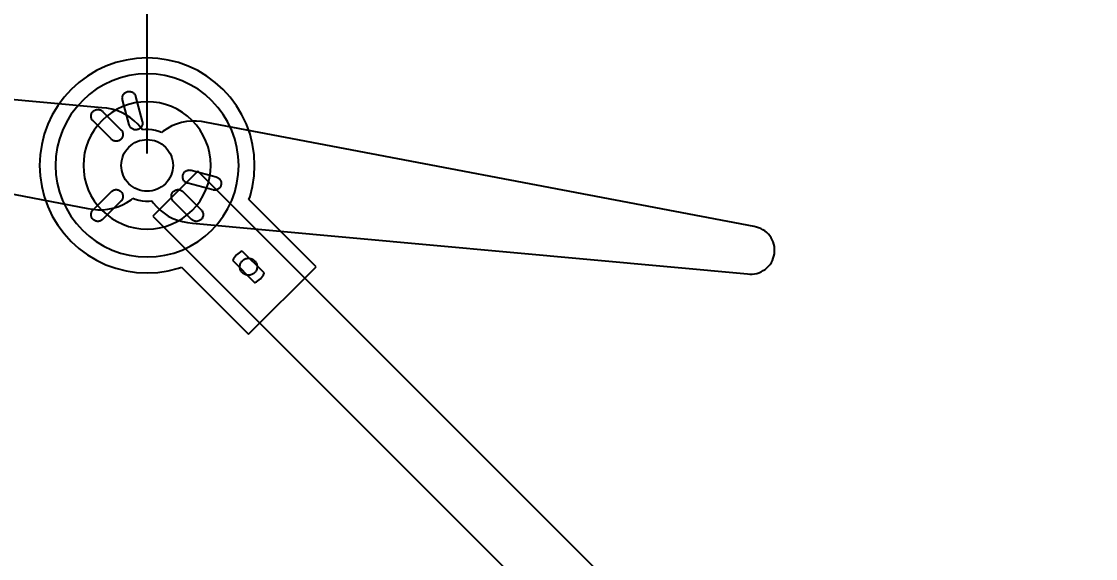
# Model space of a CAD drawing. Header units: millimetres. Extents: x -401 to 2363, y -354 to 1142.
# Drawn here: x -215.4 to 54.4, y 685.1 to 820 of the extents above; entities that cross this region are included whole.
import ezdxf

# ---------------------------------------------------------------- set-up
doc = ezdxf.new("R2010")
doc.units = ezdxf.units.MM
for name, color, linetype in [('DIMS', 2, 'Continuous'), ('LEGS', 8, 'Continuous'), ('MOTOR_MOUNTS', 8, 'Continuous'), ('MOTORS', 9, 'Continuous'), ('PINS', 30, 'Continuous'), ('PROPS', 4, 'Continuous'), ('TUBES', 7, 'Continuous')]:
    doc.layers.add(name, color=color, linetype=linetype)
doc.styles.add('OpenSansCondensed-Light', font='OpenSansCondensed-Light.ttf')
doc.dimstyles.new('EZDXF', dxfattribs={"dimtxt": 0.25, "dimasz": 0.175, "dimexe": 0.375, "dimexo": 0.125, "dimgap": 0.1, "dimtad": 1, "dimlfac": 100, "dimzin": 12, "dimdsep": 46, "dimtxsty": 'OpenSansCondensed-Light', "dimblk": 'ARCHTICK', "dimcen": 2.5, "dimazin": 3, "dimtfac": 0.5, "dimtmove": 2, "dimatfit": 3})

# ---------------------------------------------------------------- blocks, each defined once
blk = doc.blocks.new('_ARCHTICK')
at = {"color": 0, "linetype": 'BYBLOCK', "const_width": 0.15}
blk.add_lwpolyline([(-0.5, -0.5), (0.5, 0.5)], dxfattribs=at)

msp = doc.modelspace()

# ---------------------------------------------------------------- linework, layer by layer
at = {"layer": 'LEGS'}
for p, q in [((-189.971, 798.63), (-191.39, 797.958)), ((-188.492, 799.159), (-189.971, 798.63)), ((-186.969, 799.54), (-188.492, 799.159)), ((-185.416, 799.771), (-186.969, 799.54)), ((-183.848, 799.848), (-185.416, 799.771)), ((-182.279, 799.771), (-183.848, 799.848)), ((-180.726, 799.54), (-182.279, 799.771)), ((-179.203, 799.159), (-180.726, 799.54)), ((-177.725, 798.63), (-179.203, 799.159)), ((-176.305, 797.958), (-177.725, 798.63)), ((-193.998, 796.216), (-195.161, 795.161)), ((-192.737, 797.151), (-193.998, 796.216)), ((-191.39, 797.958), (-192.737, 797.151)), ((-174.959, 797.151), (-176.305, 797.958)), ((-173.697, 796.216), (-174.959, 797.151)), ((-172.534, 795.161), (-173.697, 796.216)), ((-196.216, 793.998), (-197.151, 792.737)), ((-195.161, 795.161), (-196.216, 793.998)), ((-171.48, 793.998), (-172.534, 795.161)), ((-170.544, 792.737), (-171.48, 793.998)), ((-197.958, 791.39), (-198.63, 789.971)), ((-197.151, 792.737), (-197.958, 791.39)), ((-169.737, 791.39), (-170.544, 792.737)), ((-169.066, 789.971), (-169.737, 791.39)), ((-199.159, 788.492), (-199.54, 786.969)), ((-198.63, 789.971), (-199.159, 788.492)), ((-168.537, 788.492), (-169.066, 789.971)), ((-168.155, 786.969), (-168.537, 788.492)), ((-199.771, 785.416), (-199.848, 783.848)), ((-199.54, 786.969), (-199.771, 785.416)), ((-167.925, 785.416), (-168.155, 786.969)), ((-167.848, 783.848), (-167.925, 785.416)), ((-199.848, 783.848), (-199.771, 782.279)), ((-167.925, 782.279), (-167.848, 783.848)), ((-199.771, 782.279), (-199.54, 780.726)), ((-199.54, 780.726), (-199.159, 779.203)), ((-168.537, 779.203), (-168.155, 780.726)), ((-168.155, 780.726), (-167.925, 782.279)), ((-199.159, 779.203), (-198.63, 777.725)), ((-198.63, 777.725), (-197.958, 776.305)), ((-169.737, 776.305), (-169.066, 777.725)), ((-169.066, 777.725), (-168.537, 779.203)), ((-197.958, 776.305), (-197.151, 774.959)), ((-197.151, 774.959), (-196.216, 773.697)), ((-171.48, 773.697), (-170.544, 774.959)), ((-170.544, 774.959), (-169.737, 776.305)), ((-196.216, 773.697), (-195.161, 772.534)), ((-195.161, 772.534), (-193.998, 771.48)), ((-173.697, 771.48), (-172.534, 772.534)), ((-172.534, 772.534), (-171.48, 773.697)), ((-193.998, 771.48), (-192.737, 770.544)), ((-192.737, 770.544), (-191.39, 769.737)), ((-191.39, 769.737), (-189.971, 769.066)), ((-189.971, 769.066), (-188.492, 768.537)), ((-179.203, 768.537), (-177.725, 769.066)), ((-177.725, 769.066), (-176.305, 769.737)), ((-176.305, 769.737), (-174.959, 770.544)), ((-174.959, 770.544), (-173.697, 771.48)), ((-188.492, 768.537), (-186.969, 768.155)), ((-186.969, 768.155), (-185.416, 767.925)), ((-185.416, 767.925), (-183.848, 767.848)), ((-183.848, 767.848), (-182.279, 767.925)), ((-182.279, 767.925), (-180.726, 768.155)), ((-180.726, 768.155), (-179.203, 768.537))]:
    msp.add_line(p, q, dxfattribs=at)
at = {"layer": 'MOTOR_MOUNTS'}
for p, q in [((-191.685, 809.685), (-194.18, 808.793)), ((-189.115, 810.329), (-191.685, 809.685)), ((-186.494, 810.718), (-189.115, 810.329)), ((-183.848, 810.848), (-186.494, 810.718)), ((-181.201, 810.718), (-183.848, 810.848)), ((-178.58, 810.329), (-181.201, 810.718)), ((-176.01, 809.685), (-178.58, 810.329)), ((-173.515, 808.793), (-176.01, 809.685)), ((-196.575, 807.66), (-198.848, 806.297)), ((-194.18, 808.793), (-196.575, 807.66)), ((-171.12, 807.66), (-173.515, 808.793)), ((-168.847, 806.297), (-171.12, 807.66)), ((-200.976, 804.719), (-202.94, 802.94)), ((-198.848, 806.297), (-200.976, 804.719)), ((-166.719, 804.719), (-168.847, 806.297)), ((-164.756, 802.94), (-166.719, 804.719)), ((-202.94, 802.94), (-204.719, 800.976)), ((-190.033, 801.137), (-189.987, 801.298)), ((-189.987, 801.298), (-189.926, 801.453)), ((-189.926, 801.453), (-189.849, 801.601)), ((-189.849, 801.601), (-189.759, 801.742)), ((-189.759, 801.742), (-189.655, 801.872)), ((-189.655, 801.872), (-189.539, 801.992)), ((-189.539, 801.992), (-189.412, 802.1)), ((-189.412, 802.1), (-189.275, 802.195)), ((-189.275, 802.195), (-189.129, 802.276)), ((-189.129, 802.276), (-188.976, 802.342)), ((-188.976, 802.342), (-188.817, 802.394)), ((-188.817, 802.394), (-188.654, 802.429)), ((-188.654, 802.429), (-188.488, 802.448)), ((-188.488, 802.448), (-188.321, 802.451)), ((-188.321, 802.451), (-188.155, 802.437)), ((-188.155, 802.437), (-187.991, 802.407)), ((-187.991, 802.407), (-187.831, 802.361)), ((-187.831, 802.361), (-187.675, 802.3)), ((-187.675, 802.3), (-187.527, 802.224)), ((-187.527, 802.224), (-187.387, 802.133)), ((-187.387, 802.133), (-187.256, 802.03)), ((-187.256, 802.03), (-187.136, 801.914)), ((-187.136, 801.914), (-187.028, 801.786)), ((-187.028, 801.786), (-186.933, 801.649)), ((-186.933, 801.649), (-186.852, 801.503)), ((-186.852, 801.503), (-186.786, 801.35)), ((-186.786, 801.35), (-186.735, 801.191)), ((-186.735, 801.191), (-185.053, 794.913)), ((-162.976, 800.976), (-164.756, 802.94)), ((-206.297, 798.848), (-207.66, 796.575)), ((-204.719, 800.976), (-206.297, 798.848)), ((-190.076, 800.807), (-190.063, 800.973)), ((-190.073, 800.64), (-190.076, 800.807)), ((-190.054, 800.475), (-190.073, 800.64)), ((-190.063, 800.973), (-190.033, 801.137)), ((-190.019, 800.311), (-190.054, 800.475)), ((-188.337, 794.033), (-190.019, 800.311)), ((-161.398, 798.848), (-162.976, 800.976)), ((-160.036, 796.575), (-161.398, 798.848)), ((-207.66, 796.575), (-208.793, 794.18)), ((-197.922, 796.222), (-197.914, 796.389)), ((-197.914, 796.055), (-197.922, 796.222)), ((-197.914, 796.389), (-197.889, 796.554)), ((-197.889, 795.89), (-197.914, 796.055)), ((-197.889, 796.554), (-197.849, 796.716)), ((-197.849, 795.729), (-197.889, 795.89)), ((-197.849, 796.716), (-197.793, 796.873)), ((-197.793, 796.873), (-197.721, 797.023)), ((-197.721, 797.023), (-197.636, 797.167)), ((-197.636, 797.167), (-197.536, 797.301)), ((-197.536, 797.301), (-197.424, 797.424)), ((-197.424, 797.424), (-197.301, 797.536)), ((-197.301, 797.536), (-197.167, 797.636)), ((-197.167, 797.636), (-197.023, 797.721)), ((-197.023, 797.721), (-196.873, 797.793)), ((-196.873, 797.793), (-196.716, 797.849)), ((-196.716, 797.849), (-196.554, 797.889)), ((-196.554, 797.889), (-196.389, 797.914)), ((-196.389, 797.914), (-196.222, 797.922)), ((-196.222, 797.922), (-196.055, 797.914)), ((-196.055, 797.914), (-195.89, 797.889)), ((-195.89, 797.889), (-195.729, 797.849)), ((-195.729, 797.849), (-195.572, 797.793)), ((-195.572, 797.793), (-195.421, 797.721)), ((-195.421, 797.721), (-195.278, 797.636)), ((-195.278, 797.636), (-195.144, 797.536)), ((-195.144, 797.536), (-195.02, 797.424)), ((-195.02, 797.424), (-190.424, 792.828)), ((-158.903, 794.18), (-160.036, 796.575)), ((-208.793, 794.18), (-209.685, 791.685)), ((-197.793, 795.572), (-197.849, 795.729)), ((-197.721, 795.421), (-197.793, 795.572)), ((-197.636, 795.278), (-197.721, 795.421)), ((-197.536, 795.144), (-197.636, 795.278)), ((-197.424, 795.02), (-197.536, 795.144)), ((-192.828, 790.424), (-197.424, 795.02)), ((-188.286, 793.874), (-188.337, 794.033)), ((-188.219, 793.721), (-188.286, 793.874)), ((-188.138, 793.575), (-188.219, 793.721)), ((-188.043, 793.438), (-188.138, 793.575)), ((-187.936, 793.311), (-188.043, 793.438)), ((-187.816, 793.195), (-187.936, 793.311)), ((-187.685, 793.091), (-187.816, 793.195)), ((-187.545, 793.001), (-187.685, 793.091)), ((-185.66, 793.124), (-185.797, 793.029)), ((-185.533, 793.232), (-185.66, 793.124)), ((-185.417, 793.352), (-185.533, 793.232)), ((-185.313, 793.483), (-185.417, 793.352)), ((-185.223, 793.623), (-185.313, 793.483)), ((-185.146, 793.771), (-185.223, 793.623)), ((-185.085, 793.926), (-185.146, 793.771)), ((-185.039, 794.087), (-185.085, 793.926)), ((-185.053, 794.913), (-185.017, 794.75)), ((-185.009, 794.251), (-185.039, 794.087)), ((-185.017, 794.75), (-184.998, 794.584)), ((-184.996, 794.417), (-185.009, 794.251)), ((-184.998, 794.584), (-184.996, 794.417)), ((-158.01, 791.685), (-158.903, 794.18)), ((-209.685, 791.685), (-210.329, 789.115)), ((-192.704, 790.312), (-192.828, 790.424)), ((-190.424, 790.424), (-190.547, 790.312)), ((-190.424, 792.828), (-190.312, 792.704)), ((-190.312, 790.547), (-190.424, 790.424)), ((-190.312, 792.704), (-190.212, 792.57)), ((-190.212, 790.681), (-190.312, 790.547)), ((-190.212, 792.57), (-190.127, 792.427)), ((-190.127, 790.825), (-190.212, 790.681)), ((-190.127, 792.427), (-190.055, 792.277)), ((-190.055, 790.975), (-190.127, 790.825)), ((-190.055, 792.277), (-189.999, 792.119)), ((-189.999, 791.132), (-190.055, 790.975)), ((-189.999, 792.119), (-189.959, 791.958)), ((-189.959, 791.294), (-189.999, 791.132)), ((-189.959, 791.958), (-189.934, 791.793)), ((-189.934, 791.459), (-189.959, 791.294)), ((-189.934, 791.793), (-189.926, 791.626)), ((-189.926, 791.626), (-189.934, 791.459)), ((-187.396, 792.924), (-187.545, 793.001)), ((-187.241, 792.863), (-187.396, 792.924)), ((-187.081, 792.817), (-187.241, 792.863)), ((-186.917, 792.787), (-187.081, 792.817)), ((-186.75, 792.774), (-186.917, 792.787)), ((-186.584, 792.777), (-186.75, 792.774)), ((-186.418, 792.796), (-186.584, 792.777)), ((-186.255, 792.831), (-186.418, 792.796)), ((-186.096, 792.882), (-186.255, 792.831)), ((-185.943, 792.948), (-186.096, 792.882)), ((-185.797, 793.029), (-185.943, 792.948)), ((-157.367, 789.115), (-158.01, 791.685)), ((-210.329, 789.115), (-210.718, 786.494)), ((-192.57, 790.212), (-192.704, 790.312)), ((-192.427, 790.127), (-192.57, 790.212)), ((-192.277, 790.055), (-192.427, 790.127)), ((-192.119, 789.999), (-192.277, 790.055)), ((-191.958, 789.959), (-192.119, 789.999)), ((-191.793, 789.934), (-191.958, 789.959)), ((-191.626, 789.926), (-191.793, 789.934)), ((-191.459, 789.934), (-191.626, 789.926)), ((-191.294, 789.959), (-191.459, 789.934)), ((-191.132, 789.999), (-191.294, 789.959)), ((-190.975, 790.055), (-191.132, 789.999)), ((-190.825, 790.127), (-190.975, 790.055)), ((-190.681, 790.212), (-190.825, 790.127)), ((-190.547, 790.312), (-190.681, 790.212)), ((-189.252, 787.459), (-188.872, 787.971)), ((-188.872, 787.971), (-188.444, 788.444)), ((-188.444, 788.444), (-187.971, 788.872)), ((-187.971, 788.872), (-187.459, 789.252)), ((-187.459, 789.252), (-186.912, 789.58)), ((-186.912, 789.58), (-186.335, 789.853)), ((-186.335, 789.853), (-185.735, 790.068)), ((-185.735, 790.068), (-185.116, 790.223)), ((-185.116, 790.223), (-184.485, 790.316)), ((-184.485, 790.316), (-183.848, 790.348)), ((-183.848, 790.348), (-183.211, 790.316)), ((-183.211, 790.316), (-182.58, 790.223)), ((-182.58, 790.223), (-181.961, 790.068)), ((-181.961, 790.068), (-181.36, 789.853)), ((-181.36, 789.853), (-180.784, 789.58)), ((-180.784, 789.58), (-180.237, 789.252)), ((-180.237, 789.252), (-179.724, 788.872)), ((-179.724, 788.872), (-179.252, 788.444)), ((-179.252, 788.444), (-178.823, 787.971)), ((-178.823, 787.971), (-178.443, 787.459)), ((-156.978, 786.494), (-157.367, 789.115)), ((-210.718, 786.494), (-210.848, 783.848)), ((-190.316, 784.485), (-190.223, 785.116)), ((-190.223, 785.116), (-190.068, 785.735)), ((-190.068, 785.735), (-189.853, 786.335)), ((-189.853, 786.335), (-189.58, 786.912)), ((-189.58, 786.912), (-189.252, 787.459)), ((-178.443, 787.459), (-178.115, 786.912)), ((-178.115, 786.912), (-177.843, 786.335)), ((-177.843, 786.335), (-177.628, 785.735)), ((-177.628, 785.735), (-177.473, 785.116)), ((-177.473, 785.116), (-177.379, 784.485)), ((-156.848, 783.848), (-156.978, 786.494)), ((-210.848, 783.848), (-210.718, 781.201)), ((-190.348, 783.848), (-190.316, 784.485)), ((-190.316, 783.211), (-190.348, 783.848)), ((-190.223, 782.58), (-190.316, 783.211)), ((-190.068, 781.961), (-190.223, 782.58)), ((-177.473, 782.58), (-177.628, 781.961)), ((-177.379, 783.211), (-177.473, 782.58)), ((-177.379, 784.485), (-177.348, 783.848)), ((-177.348, 783.848), (-177.379, 783.211)), ((-174.343, 782.279), (-174.213, 782.383)), ((-174.213, 782.383), (-174.073, 782.473)), ((-174.073, 782.473), (-173.924, 782.549)), ((-173.924, 782.549), (-173.769, 782.611)), ((-173.769, 782.611), (-173.609, 782.656)), ((-173.609, 782.656), (-173.444, 782.686)), ((-173.444, 782.686), (-173.278, 782.7)), ((-173.278, 782.7), (-173.111, 782.697)), ((-173.111, 782.697), (-172.946, 782.678)), ((-172.946, 782.678), (-172.783, 782.643)), ((-172.783, 782.643), (-166.504, 780.961)), ((-156.978, 781.201), (-156.848, 783.848)), ((-210.718, 781.201), (-210.329, 778.58)), ((-189.853, 781.36), (-190.068, 781.961)), ((-189.58, 780.784), (-189.853, 781.36)), ((-189.252, 780.237), (-189.58, 780.784)), ((-188.872, 779.724), (-189.252, 780.237)), ((-188.444, 779.252), (-188.872, 779.724)), ((-178.823, 779.724), (-179.252, 779.252)), ((-178.443, 780.237), (-178.823, 779.724)), ((-178.115, 780.784), (-178.443, 780.237)), ((-177.843, 781.36), (-178.115, 780.784)), ((-177.628, 781.961), (-177.843, 781.36)), ((-174.922, 780.945), (-174.919, 781.112)), ((-174.908, 780.779), (-174.922, 780.945)), ((-174.919, 781.112), (-174.9, 781.278)), ((-174.878, 780.615), (-174.908, 780.779)), ((-174.9, 781.278), (-174.865, 781.441)), ((-174.832, 780.454), (-174.878, 780.615)), ((-174.865, 781.441), (-174.814, 781.6)), ((-174.771, 780.299), (-174.832, 780.454)), ((-174.814, 781.6), (-174.747, 781.753)), ((-174.695, 780.151), (-174.771, 780.299)), ((-174.747, 781.753), (-174.666, 781.898)), ((-174.604, 780.011), (-174.695, 780.151)), ((-174.666, 781.898), (-174.571, 782.036)), ((-174.501, 779.88), (-174.604, 780.011)), ((-174.571, 782.036), (-174.463, 782.163)), ((-174.385, 779.76), (-174.501, 779.88)), ((-174.463, 782.163), (-174.343, 782.279)), ((-174.257, 779.652), (-174.385, 779.76)), ((-174.12, 779.557), (-174.257, 779.652)), ((-166.504, 780.961), (-166.345, 780.909)), ((-166.345, 780.909), (-166.192, 780.843)), ((-166.192, 780.843), (-166.046, 780.762)), ((-166.046, 780.762), (-165.909, 780.667)), ((-165.909, 780.667), (-165.782, 780.559)), ((-165.782, 780.559), (-165.666, 780.439)), ((-165.666, 780.439), (-165.562, 780.309)), ((-165.562, 780.309), (-165.472, 780.168)), ((-165.472, 780.168), (-165.396, 780.02)), ((-165.396, 780.02), (-165.334, 779.865)), ((-165.334, 779.865), (-165.288, 779.704)), ((-165.288, 779.704), (-165.259, 779.54)), ((-157.367, 778.58), (-156.978, 781.201)), ((-210.329, 778.58), (-209.685, 776.01)), ((-197.424, 772.675), (-192.828, 777.272)), ((-192.828, 777.272), (-192.704, 777.384)), ((-192.704, 777.384), (-192.57, 777.483)), ((-192.57, 777.483), (-192.427, 777.569)), ((-192.427, 777.569), (-192.277, 777.64)), ((-192.277, 777.64), (-192.119, 777.696)), ((-192.119, 777.696), (-191.958, 777.737)), ((-191.958, 777.737), (-191.793, 777.761)), ((-191.793, 777.761), (-191.626, 777.77)), ((-191.626, 777.77), (-191.459, 777.761)), ((-191.459, 777.761), (-191.294, 777.737)), ((-191.294, 777.737), (-191.132, 777.696)), ((-191.132, 777.696), (-190.975, 777.64)), ((-190.975, 777.64), (-190.825, 777.569)), ((-190.825, 777.569), (-190.681, 777.483)), ((-190.681, 777.483), (-190.547, 777.384)), ((-190.547, 777.384), (-190.424, 777.272)), ((-190.424, 777.272), (-190.312, 777.148)), ((-190.312, 777.148), (-190.212, 777.014)), ((-190.212, 777.014), (-190.127, 776.871)), ((-187.971, 778.823), (-188.444, 779.252)), ((-187.459, 778.443), (-187.971, 778.823)), ((-186.912, 778.115), (-187.459, 778.443)), ((-186.335, 777.843), (-186.912, 778.115)), ((-185.735, 777.628), (-186.335, 777.843)), ((-185.116, 777.473), (-185.735, 777.628)), ((-184.485, 777.379), (-185.116, 777.473)), ((-183.848, 777.348), (-184.485, 777.379)), ((-183.211, 777.379), (-183.848, 777.348)), ((-182.58, 777.473), (-183.211, 777.379)), ((-181.961, 777.628), (-182.58, 777.473)), ((-181.36, 777.843), (-181.961, 777.628)), ((-180.784, 778.115), (-181.36, 777.843)), ((-180.237, 778.443), (-180.784, 778.115)), ((-179.724, 778.823), (-180.237, 778.443)), ((-179.252, 779.252), (-179.724, 778.823)), ((-177.569, 776.871), (-177.483, 777.014)), ((-177.483, 777.014), (-177.384, 777.148)), ((-177.384, 777.148), (-177.272, 777.272)), ((-177.272, 777.272), (-177.148, 777.384)), ((-177.148, 777.384), (-177.014, 777.483)), ((-177.014, 777.483), (-176.871, 777.569)), ((-176.871, 777.569), (-176.72, 777.64)), ((-176.72, 777.64), (-176.563, 777.696)), ((-176.563, 777.696), (-176.401, 777.737)), ((-176.401, 777.737), (-176.236, 777.761)), ((-176.236, 777.761), (-176.07, 777.77)), ((-176.07, 777.77), (-175.903, 777.761)), ((-175.903, 777.761), (-175.738, 777.737)), ((-175.738, 777.737), (-175.576, 777.696)), ((-175.576, 777.696), (-175.419, 777.64)), ((-175.419, 777.64), (-175.268, 777.569)), ((-175.268, 777.569), (-175.125, 777.483)), ((-175.125, 777.483), (-174.991, 777.384)), ((-174.991, 777.384), (-174.868, 777.272)), ((-174.868, 777.272), (-170.271, 772.675)), ((-173.974, 779.476), (-174.12, 779.557)), ((-173.821, 779.41), (-173.974, 779.476)), ((-173.663, 779.359), (-173.821, 779.41)), ((-167.384, 777.676), (-173.663, 779.359)), ((-167.221, 777.641), (-167.384, 777.676)), ((-167.055, 777.622), (-167.221, 777.641)), ((-166.888, 777.619), (-167.055, 777.622)), ((-166.722, 777.633), (-166.888, 777.619)), ((-166.558, 777.663), (-166.722, 777.633)), ((-166.398, 777.709), (-166.558, 777.663)), ((-166.242, 777.77), (-166.398, 777.709)), ((-166.094, 777.846), (-166.242, 777.77)), ((-165.954, 777.937), (-166.094, 777.846)), ((-165.823, 778.04), (-165.954, 777.937)), ((-165.703, 778.156), (-165.823, 778.04)), ((-165.595, 778.284), (-165.703, 778.156)), ((-165.5, 778.421), (-165.595, 778.284)), ((-165.419, 778.567), (-165.5, 778.421)), ((-165.353, 778.72), (-165.419, 778.567)), ((-165.302, 778.878), (-165.353, 778.72)), ((-165.267, 779.042), (-165.302, 778.878)), ((-165.248, 779.207), (-165.267, 779.042)), ((-165.259, 779.54), (-165.245, 779.374)), ((-165.245, 779.374), (-165.248, 779.207)), ((-158.01, 776.01), (-157.367, 778.58)), ((-209.685, 776.01), (-208.793, 773.515)), ((-190.424, 774.868), (-195.02, 770.271)), ((-190.312, 774.991), (-190.424, 774.868)), ((-190.212, 775.125), (-190.312, 774.991)), ((-190.127, 775.268), (-190.212, 775.125)), ((-190.127, 776.871), (-190.055, 776.72)), ((-190.055, 775.419), (-190.127, 775.268)), ((-190.055, 776.72), (-189.999, 776.563)), ((-189.999, 775.576), (-190.055, 775.419)), ((-189.999, 776.563), (-189.959, 776.401)), ((-189.959, 775.738), (-189.999, 775.576)), ((-189.959, 776.401), (-189.934, 776.236)), ((-189.934, 775.903), (-189.959, 775.738)), ((-189.934, 776.236), (-189.926, 776.07)), ((-189.926, 776.07), (-189.934, 775.903)), ((-177.77, 776.07), (-177.761, 776.236)), ((-177.761, 775.903), (-177.77, 776.07)), ((-177.761, 776.236), (-177.737, 776.401)), ((-177.737, 775.738), (-177.761, 775.903)), ((-177.737, 776.401), (-177.696, 776.563)), ((-177.696, 775.576), (-177.737, 775.738)), ((-177.696, 776.563), (-177.64, 776.72)), ((-177.64, 775.419), (-177.696, 775.576)), ((-177.64, 776.72), (-177.569, 776.871)), ((-177.569, 775.268), (-177.64, 775.419)), ((-177.483, 775.125), (-177.569, 775.268)), ((-177.384, 774.991), (-177.483, 775.125)), ((-177.272, 774.868), (-177.384, 774.991)), ((-172.675, 770.271), (-177.272, 774.868)), ((-158.282, 775.252), (-158.01, 776.01)), ((-141.421, 758.392), (-158.282, 775.252)), ((-208.793, 773.515), (-207.66, 771.12)), ((-197.922, 771.473), (-197.914, 771.64)), ((-197.914, 771.64), (-197.889, 771.805)), ((-197.889, 771.805), (-197.849, 771.967)), ((-197.849, 771.967), (-197.793, 772.124)), ((-197.793, 772.124), (-197.721, 772.275)), ((-197.721, 772.275), (-197.636, 772.418)), ((-197.636, 772.418), (-197.536, 772.552)), ((-197.536, 772.552), (-197.424, 772.675)), ((-170.271, 772.675), (-170.159, 772.552)), ((-170.159, 772.552), (-170.06, 772.418)), ((-170.06, 772.418), (-169.974, 772.275)), ((-169.974, 772.275), (-169.903, 772.124)), ((-169.903, 772.124), (-169.847, 771.967)), ((-169.847, 771.967), (-169.806, 771.805)), ((-169.806, 771.805), (-169.782, 771.64)), ((-169.782, 771.64), (-169.773, 771.473)), ((-207.66, 771.12), (-206.297, 768.847)), ((-206.297, 768.847), (-204.719, 766.719)), ((-197.914, 771.307), (-197.922, 771.473)), ((-197.889, 771.142), (-197.914, 771.307)), ((-197.849, 770.98), (-197.889, 771.142)), ((-197.793, 770.823), (-197.849, 770.98)), ((-197.721, 770.672), (-197.793, 770.823)), ((-197.636, 770.529), (-197.721, 770.672)), ((-197.536, 770.395), (-197.636, 770.529)), ((-197.424, 770.271), (-197.536, 770.395)), ((-197.301, 770.159), (-197.424, 770.271)), ((-197.167, 770.06), (-197.301, 770.159)), ((-197.023, 769.974), (-197.167, 770.06)), ((-196.873, 769.903), (-197.023, 769.974)), ((-196.716, 769.847), (-196.873, 769.903)), ((-196.554, 769.806), (-196.716, 769.847)), ((-196.389, 769.782), (-196.554, 769.806)), ((-196.222, 769.773), (-196.389, 769.782)), ((-196.055, 769.782), (-196.222, 769.773)), ((-195.89, 769.806), (-196.055, 769.782)), ((-195.729, 769.847), (-195.89, 769.806)), ((-195.572, 769.903), (-195.729, 769.847)), ((-195.421, 769.974), (-195.572, 769.903)), ((-195.278, 770.06), (-195.421, 769.974)), ((-195.144, 770.159), (-195.278, 770.06)), ((-195.02, 770.271), (-195.144, 770.159)), ((-172.552, 770.159), (-172.675, 770.271)), ((-172.418, 770.06), (-172.552, 770.159)), ((-172.275, 769.974), (-172.418, 770.06)), ((-172.124, 769.903), (-172.275, 769.974)), ((-171.967, 769.847), (-172.124, 769.903)), ((-171.805, 769.806), (-171.967, 769.847)), ((-171.64, 769.782), (-171.805, 769.806)), ((-171.473, 769.773), (-171.64, 769.782)), ((-171.307, 769.782), (-171.473, 769.773)), ((-171.142, 769.806), (-171.307, 769.782)), ((-170.98, 769.847), (-171.142, 769.806)), ((-170.823, 769.903), (-170.98, 769.847)), ((-170.672, 769.974), (-170.823, 769.903)), ((-170.529, 770.06), (-170.672, 769.974)), ((-170.395, 770.159), (-170.529, 770.06)), ((-170.271, 770.271), (-170.395, 770.159)), ((-170.159, 770.395), (-170.271, 770.271)), ((-170.06, 770.529), (-170.159, 770.395)), ((-169.974, 770.672), (-170.06, 770.529)), ((-169.903, 770.823), (-169.974, 770.672)), ((-169.847, 770.98), (-169.903, 770.823)), ((-169.806, 771.142), (-169.847, 770.98)), ((-169.782, 771.307), (-169.806, 771.142)), ((-169.773, 771.473), (-169.782, 771.307)), ((-204.719, 766.719), (-202.94, 764.756)), ((-202.94, 764.756), (-200.976, 762.976)), ((-200.976, 762.976), (-198.848, 761.398)), ((-198.848, 761.398), (-196.575, 760.036)), ((-196.575, 760.036), (-194.18, 758.903)), ((-194.18, 758.903), (-191.685, 758.01)), ((-176.01, 758.01), (-175.252, 758.282)), ((-175.252, 758.282), (-158.392, 741.421)), ((-160.542, 758.392), (-160.532, 758.603)), ((-160.532, 758.181), (-160.542, 758.392)), ((-160.532, 758.603), (-160.501, 758.811)), ((-160.501, 757.972), (-160.532, 758.181)), ((-160.501, 758.811), (-160.449, 759.016)), ((-160.449, 759.016), (-160.378, 759.215)), ((-160.378, 759.215), (-160.288, 759.405)), ((-160.288, 759.405), (-160.18, 759.586)), ((-160.18, 759.586), (-160.054, 759.756)), ((-160.054, 759.756), (-159.912, 759.912)), ((-159.912, 759.912), (-159.756, 760.054)), ((-159.756, 760.054), (-159.586, 760.18)), ((-159.586, 760.18), (-159.405, 760.288)), ((-159.405, 760.288), (-159.215, 760.378)), ((-159.215, 760.378), (-159.016, 760.449)), ((-159.016, 760.449), (-158.811, 760.501)), ((-158.811, 760.501), (-158.603, 760.532)), ((-158.603, 760.532), (-158.392, 760.542)), ((-158.392, 760.542), (-158.181, 760.532)), ((-158.392, 741.421), (-141.421, 758.392)), ((-158.181, 760.532), (-157.972, 760.501)), ((-157.972, 760.501), (-157.768, 760.449)), ((-157.768, 760.449), (-157.569, 760.378)), ((-157.569, 760.378), (-157.378, 760.288)), ((-157.378, 760.288), (-157.197, 760.18)), ((-157.197, 760.18), (-157.028, 760.054)), ((-157.028, 760.054), (-156.872, 759.912)), ((-156.872, 759.912), (-156.73, 759.756)), ((-156.73, 759.756), (-156.604, 759.586)), ((-156.604, 759.586), (-156.496, 759.405)), ((-156.496, 759.405), (-156.406, 759.215)), ((-156.406, 759.215), (-156.335, 759.016)), ((-156.335, 759.016), (-156.283, 758.811)), ((-156.283, 758.811), (-156.252, 758.603)), ((-156.252, 758.181), (-156.283, 757.972)), ((-156.252, 758.603), (-156.242, 758.392)), ((-156.242, 758.392), (-156.252, 758.181)), ((-191.685, 758.01), (-189.115, 757.367)), ((-189.115, 757.367), (-186.494, 756.978)), ((-186.494, 756.978), (-183.848, 756.848)), ((-183.848, 756.848), (-181.201, 756.978)), ((-181.201, 756.978), (-178.58, 757.367)), ((-178.58, 757.367), (-176.01, 758.01)), ((-160.449, 757.768), (-160.501, 757.972)), ((-160.378, 757.569), (-160.449, 757.768)), ((-160.288, 757.378), (-160.378, 757.569)), ((-160.18, 757.197), (-160.288, 757.378)), ((-160.054, 757.028), (-160.18, 757.197)), ((-159.912, 756.872), (-160.054, 757.028)), ((-159.756, 756.73), (-159.912, 756.872)), ((-159.586, 756.604), (-159.756, 756.73)), ((-159.405, 756.496), (-159.586, 756.604)), ((-159.215, 756.406), (-159.405, 756.496)), ((-159.016, 756.335), (-159.215, 756.406)), ((-158.811, 756.283), (-159.016, 756.335)), ((-158.603, 756.252), (-158.811, 756.283)), ((-158.392, 756.242), (-158.603, 756.252)), ((-158.181, 756.252), (-158.392, 756.242)), ((-157.972, 756.283), (-158.181, 756.252)), ((-157.768, 756.335), (-157.972, 756.283)), ((-157.569, 756.406), (-157.768, 756.335)), ((-157.378, 756.496), (-157.569, 756.406)), ((-157.197, 756.604), (-157.378, 756.496)), ((-157.028, 756.73), (-157.197, 756.604)), ((-156.872, 756.872), (-157.028, 756.73)), ((-156.73, 757.028), (-156.872, 756.872)), ((-156.604, 757.197), (-156.73, 757.028)), ((-156.496, 757.378), (-156.604, 757.197)), ((-156.406, 757.569), (-156.496, 757.378)), ((-156.335, 757.768), (-156.406, 757.569)), ((-156.283, 757.972), (-156.335, 757.768))]:
    msp.add_line(p, q, dxfattribs=at)
at = {"layer": 'MOTORS'}
for p, q in [((-186.102, 806.737), (-188.335, 806.406)), ((-183.848, 806.848), (-186.102, 806.737)), ((-181.593, 806.737), (-183.848, 806.848)), ((-179.361, 806.406), (-181.593, 806.737)), ((-194.69, 804.132), (-196.626, 802.972)), ((-192.649, 805.097), (-194.69, 804.132)), ((-190.524, 805.857), (-192.649, 805.097)), ((-188.335, 806.406), (-190.524, 805.857)), ((-177.171, 805.857), (-179.361, 806.406)), ((-175.046, 805.097), (-177.171, 805.857)), ((-173.006, 804.132), (-175.046, 805.097)), ((-171.07, 802.972), (-173.006, 804.132)), ((-198.439, 801.627), (-200.111, 800.111)), ((-196.626, 802.972), (-198.439, 801.627)), ((-169.257, 801.627), (-171.07, 802.972)), ((-167.584, 800.111), (-169.257, 801.627)), ((-200.111, 800.111), (-201.627, 798.439)), ((-166.069, 798.439), (-167.584, 800.111)), ((-202.972, 796.626), (-204.132, 794.69)), ((-201.627, 798.439), (-202.972, 796.626)), ((-164.724, 796.626), (-166.069, 798.439)), ((-163.564, 794.69), (-164.724, 796.626)), ((-204.132, 794.69), (-205.097, 792.649)), ((-162.599, 792.649), (-163.564, 794.69)), ((-205.857, 790.524), (-206.406, 788.335)), ((-205.097, 792.649), (-205.857, 790.524)), ((-161.838, 790.524), (-162.599, 792.649)), ((-161.29, 788.335), (-161.838, 790.524)), ((-206.406, 788.335), (-206.737, 786.102)), ((-160.959, 786.102), (-161.29, 788.335)), ((-206.737, 786.102), (-206.848, 783.848)), ((-160.848, 783.848), (-160.959, 786.102)), ((-206.848, 783.848), (-206.737, 781.593)), ((-160.959, 781.593), (-160.848, 783.848)), ((-206.737, 781.593), (-206.406, 779.361)), ((-161.29, 779.361), (-160.959, 781.593)), ((-206.406, 779.361), (-205.857, 777.171)), ((-205.857, 777.171), (-205.097, 775.046)), ((-162.599, 775.046), (-161.838, 777.171)), ((-161.838, 777.171), (-161.29, 779.361)), ((-205.097, 775.046), (-204.132, 773.006)), ((-163.564, 773.006), (-162.599, 775.046)), ((-204.132, 773.006), (-202.972, 771.07)), ((-164.724, 771.07), (-163.564, 773.006)), ((-202.972, 771.07), (-201.627, 769.257)), ((-201.627, 769.257), (-200.111, 767.584)), ((-167.584, 767.584), (-166.069, 769.257)), ((-166.069, 769.257), (-164.724, 771.07)), ((-200.111, 767.584), (-198.439, 766.069)), ((-169.257, 766.069), (-167.584, 767.584)), ((-198.439, 766.069), (-196.626, 764.724)), ((-196.626, 764.724), (-194.69, 763.564)), ((-194.69, 763.564), (-192.649, 762.599)), ((-175.046, 762.599), (-173.006, 763.564)), ((-173.006, 763.564), (-171.07, 764.724)), ((-171.07, 764.724), (-169.257, 766.069)), ((-192.649, 762.599), (-190.524, 761.838)), ((-190.524, 761.838), (-188.335, 761.29)), ((-188.335, 761.29), (-186.102, 760.959)), ((-186.102, 760.959), (-183.848, 760.848)), ((-183.848, 760.848), (-181.593, 760.959)), ((-181.593, 760.959), (-179.361, 761.29)), ((-179.361, 761.29), (-177.171, 761.838)), ((-177.171, 761.838), (-175.046, 762.599))]:
    msp.add_line(p, q, dxfattribs=at)
at = {"layer": 'PINS'}
for p, q in [((-161.926, 760.753), (-162.14, 760.395)), ((-161.677, 761.088), (-161.926, 760.753)), ((-161.397, 761.397), (-161.677, 761.088)), ((-161.088, 761.677), (-161.397, 761.397)), ((-160.753, 761.926), (-161.088, 761.677)), ((-160.395, 762.14), (-160.753, 761.926)), ((-160.018, 762.318), (-160.395, 762.14)), ((-159.942, 762.346), (-160.018, 762.318)), ((-154.438, 756.842), (-159.942, 762.346)), ((-162.318, 760.018), (-162.346, 759.942)), ((-162.346, 759.942), (-156.842, 754.438)), ((-162.14, 760.395), (-162.318, 760.018)), ((-155.696, 755.107), (-155.387, 755.387)), ((-155.387, 755.387), (-155.107, 755.696)), ((-155.107, 755.696), (-154.858, 756.031)), ((-154.858, 756.031), (-154.644, 756.388)), ((-154.644, 756.388), (-154.465, 756.766)), ((-154.465, 756.766), (-154.438, 756.842)), ((-156.842, 754.438), (-156.766, 754.465)), ((-156.766, 754.465), (-156.388, 754.644)), ((-156.388, 754.644), (-156.031, 754.858)), ((-156.031, 754.858), (-155.696, 755.107))]:
    msp.add_line(p, q, dxfattribs=at)
at = {"layer": 'PROPS'}
for p, q in [((-195.217, 798.33), (-334.624, 811.091)), ((-336.292, 799.22), (-198.768, 773.061)), ((-193.947, 798.213), (-195.217, 798.33)), ((-192.693, 797.975), (-193.947, 798.213)), ((-191.469, 797.618), (-192.693, 797.975)), ((-190.286, 797.146), (-191.469, 797.618)), ((-189.155, 796.562), (-190.286, 797.146)), ((-188.087, 795.873), (-189.155, 796.562)), ((-187.093, 795.086), (-188.087, 795.873)), ((-186.182, 794.207), (-187.093, 795.086)), ((-185.362, 793.245), (-186.182, 794.207)), ((-185.026, 792.762), (-185.362, 793.245)), ((-178.749, 793.162), (-179.802, 792.464)), ((-177.631, 793.756), (-178.749, 793.162)), ((-176.458, 794.239), (-177.631, 793.756)), ((-175.242, 794.607), (-176.458, 794.239)), ((-173.994, 794.856), (-175.242, 794.607)), ((-172.726, 794.984), (-173.994, 794.856)), ((-171.451, 794.99), (-172.726, 794.984)), ((-170.18, 794.873), (-171.451, 794.99)), ((-168.927, 794.635), (-170.18, 794.873)), ((-31.4035, 768.476), (-168.927, 794.635)), ((-184.358, 792.833), (-185.026, 792.762)), ((-183.475, 792.84), (-184.358, 792.833)), ((-182.595, 792.76), (-183.475, 792.84)), ((-181.728, 792.594), (-182.595, 792.76)), ((-180.881, 792.345), (-181.728, 792.594)), ((-180.258, 792.092), (-180.881, 792.345)), ((-179.802, 792.464), (-180.258, 792.092)), ((-190.065, 773.94), (-188.947, 774.533)), ((-188.947, 774.533), (-187.894, 775.232)), ((-187.894, 775.232), (-187.438, 775.603)), ((-187.438, 775.603), (-186.815, 775.351)), ((-186.815, 775.351), (-185.968, 775.101)), ((-185.968, 775.101), (-185.1, 774.935)), ((-185.1, 774.935), (-184.221, 774.855)), ((-184.221, 774.855), (-183.338, 774.862)), ((-183.338, 774.862), (-182.669, 774.933)), ((-182.669, 774.933), (-182.333, 774.45)), ((-182.333, 774.45), (-181.514, 773.489)), ((-198.768, 773.061), (-197.515, 772.823)), ((-197.515, 772.823), (-196.245, 772.706)), ((-196.245, 772.706), (-194.97, 772.712)), ((-194.97, 772.712), (-193.702, 772.84)), ((-193.702, 772.84), (-192.454, 773.089)), ((-192.454, 773.089), (-191.238, 773.457)), ((-191.238, 773.457), (-190.065, 773.94)), ((-181.514, 773.489), (-180.603, 772.61)), ((-180.603, 772.61), (-179.608, 771.822)), ((-179.608, 771.822), (-178.54, 771.133)), ((-178.54, 771.133), (-177.41, 770.55)), ((-177.41, 770.55), (-176.226, 770.077)), ((-176.226, 770.077), (-175.002, 769.721)), ((-175.002, 769.721), (-173.749, 769.483)), ((-173.749, 769.483), (-172.478, 769.366)), ((-172.478, 769.366), (-33.0719, 756.605)), ((-30.8251, 768.366), (-31.4035, 768.476)), ((-30.2603, 768.2), (-30.8251, 768.366)), ((-29.7144, 767.98), (-30.2603, 768.2)), ((-29.1927, 767.708), (-29.7144, 767.98)), ((-28.7003, 767.387), (-29.1927, 767.708)), ((-28.2419, 767.02), (-28.7003, 767.387)), ((-27.8219, 766.611), (-28.2419, 767.02)), ((-27.4444, 766.162), (-27.8219, 766.611)), ((-27.1129, 765.679), (-27.4444, 766.162)), ((-26.8308, 765.167), (-27.1129, 765.679)), ((-26.6006, 764.629), (-26.8308, 765.167)), ((-26.4247, 764.072), (-26.6006, 764.629)), ((-26.3046, 763.501), (-26.4247, 764.072)), ((-26.2417, 762.921), (-26.3046, 763.501)), ((-26.5789, 760.522), (-26.413, 761.081)), ((-26.413, 761.081), (-26.3034, 761.654)), ((-26.3034, 761.654), (-26.2888, 761.757)), ((-26.2888, 761.757), (-26.2364, 762.338)), ((-26.2364, 762.338), (-26.2417, 762.921)), ((-28.6283, 757.738), (-28.1766, 758.111)), ((-28.1766, 758.111), (-27.7641, 758.526)), ((-27.7641, 758.526), (-27.3947, 758.979)), ((-27.3947, 758.979), (-27.0721, 759.466)), ((-27.0721, 759.466), (-26.7993, 759.982)), ((-26.7993, 759.982), (-26.5789, 760.522)), ((-33.0719, 756.605), (-32.4855, 756.551)), ((-32.4855, 756.551), (-31.8969, 756.555)), ((-31.8969, 756.555), (-31.3115, 756.616)), ((-31.3115, 756.616), (-30.7352, 756.733)), ((-30.7352, 756.733), (-30.1734, 756.906)), ((-30.1734, 756.906), (-29.6315, 757.133)), ((-29.6315, 757.133), (-29.1149, 757.411)), ((-29.1149, 757.411), (-28.6283, 757.738))]:
    msp.add_line(p, q, dxfattribs=at)
at = {"layer": 'TUBES'}
for p, q in [((-171.12, 782.434), (-182.434, 771.12)), ((-16.2634, 627.5772), (-171.12, 782.434)), ((-182.434, 771.12), (-27.5772, 616.2634))]:
    msp.add_line(p, q, dxfattribs=at)

# ---------------------------------------------------------------- dimensions: what is measured, and where the dimension line sits
at = {"layer": 'DIMS'}
msp.add_linear_dim(base=(-183.84776, 1070), p1=(-183.84776, 783.84776), p2=(183.84776, 783.84776), dimstyle='EZDXF', override={"dimtxt": 10, "dimasz": 8, "dimexe": 3, "dimexo": 3, "dimdec": 1, "dimlfac": 1}, dxfattribs=at).render()
msp.add_linear_dim(base=(-155.56349, 387.86797), p1=(-183.84776, 416.15224), p2=(183.84776, 783.84776), angle=45, text='<> WHEELBASE', dimstyle='EZDXF', override={"dimtxt": 10, "dimasz": 8, "dimexe": 3, "dimexo": 3, "dimdec": 1, "dimlfac": 1}, dxfattribs=at).render()

doc.saveas('drawing.dxf')
